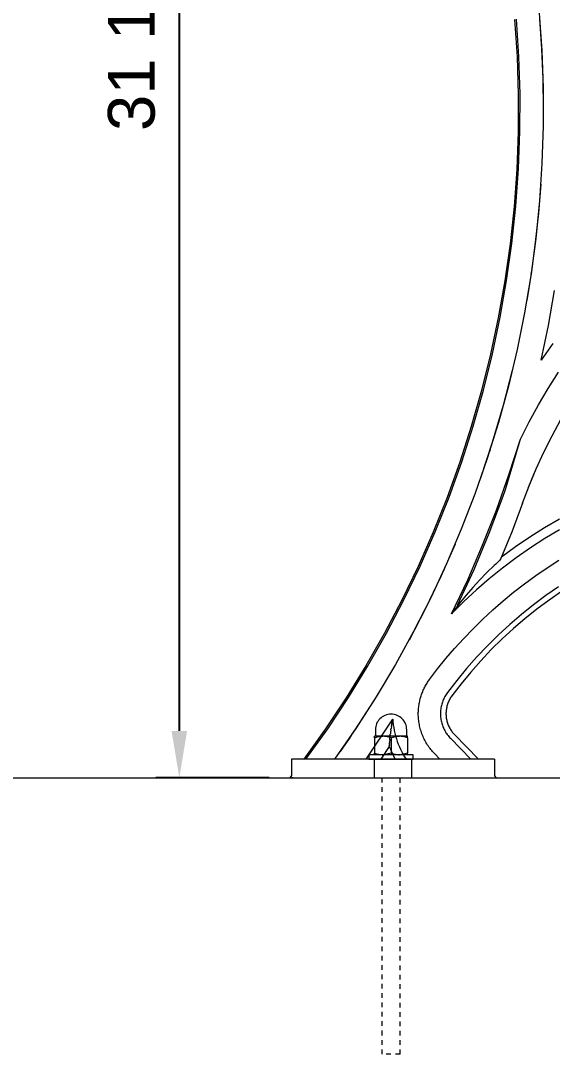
# Model space of a CAD drawing. Header units: inches. Extents: x -1 to 175, y 3 to 130.
# Drawn here: x 125.58 to 136.93, y 88.17 to 110.24 of the extents above; entities that cross this region are included whole.
import ezdxf

# ---------------------------------------------------------------- set-up
doc = ezdxf.new("R2010")
doc.units = ezdxf.units.IN
doc.header["$PDSIZE"] = -1
doc.linetypes.add('HIDDEN', pattern=[1.905, 1.27, -0.635])
for name, color, linetype, lineweight in [('ZANO_R', 7, 'Continuous', 0), ('ZANO_R_przerywana', 250, 'HIDDEN', 0), ('ZANO_W', 1, 'Continuous', 0)]:
    doc.layers.add(name, color=color, linetype=linetype, lineweight=lineweight)
doc.styles.get("Standard").update_dxf_attribs({"font": 'ARIALUNI.TTF'})
doc.dimstyles.new('amerykanie', dxfattribs={"dimtxt": 50, "dimasz": 50, "dimexe": 0.5, "dimexo": 0.5, "dimgap": 1, "dimtad": 1, "dimdec": 0, "dimzin": 0, "dimlunit": 5, "dimtxsty": 'Standard', "dimcen": 0.09, "dimclrd": 1, "dimclre": 1, "dimclrt": 1, "dimazin": 0, "dimtfac": 1, "dimtdec": 0, "dimtmove": 0, "dimatfit": 3, "dimfxl": 1, "dimtzin": 0, "dimarcsym": 1})

# ---------------------------------------------------------------- blocks, each defined once
blk = doc.blocks.new('*D367')
at = {"layer": 'Defpoints', "color": 0}
for p in [(128.964, 125.569), (131.715, 125.569), (131.379, 94.073)]:
    blk.add_point(p, dxfattribs=at)
at = {"layer": 'ZANO_W', "color": 1, "lineweight": -2}
for p, q in [((131.215, 125.569), (128.464, 125.569)), ((128.964, 95.073), (128.964, 124.569)), ((130.879, 94.073), (128.464, 94.073))]:
    blk.add_line(p, q, dxfattribs=at)
at = {"layer": 'ZANO_W', "color": 1}
for points in [[(129.13, 124.569), (128.797, 124.569), (128.964, 125.569)], [(128.797, 95.073), (129.13, 95.073), (128.964, 94.073)]]:
    blk.add_solid(points, dxfattribs=at)
at = {"layer": 'ZANO_W', "color": 1, "insert": (127.945, 109.821), "char_height": 1, "attachment_point": 5, "rotation": 90}
blk.add_mtext('31 1/2', dxfattribs=at)

msp = doc.modelspace()

# ---------------------------------------------------------------- linework, layer by layer
at = {"layer": 'ZANO_R'}
for p, q in [((136.64599, 110.40027), (136.70181, 109.59881)), ((136.12472, 110.25905), (136.17674, 109.46159)), ((136.21436, 109.47146), (136.16206, 110.2692)), ((136.65621, 110.27863), (136.69972, 109.63781)), ((136.23931, 108.6724), (136.21436, 109.47146)), ((136.69972, 109.63781), (136.72595, 108.99606)), ((136.70181, 109.59881), (136.73059, 108.79593)), ((136.17674, 109.46159), (136.20138, 108.66282)), ((136.72345, 109.08179), (136.72562, 109.00815)), ((136.72595, 108.99606), (136.73488, 108.35384)), ((136.20138, 108.66282), (136.19862, 107.86367)), ((136.23687, 107.87295), (136.23931, 108.6724)), ((136.73059, 108.79593), (136.73229, 107.99254)), ((136.73229, 107.99254), (136.70691, 107.18955)), ((136.19862, 107.86367), (136.16845, 107.06508)), ((136.20705, 107.07406), (136.23687, 107.87295)), ((136.16845, 107.06508), (136.11091, 106.268)), ((136.14989, 106.27665), (136.20705, 107.07406)), ((136.70691, 107.18955), (136.65448, 106.38787)), ((136.68145, 106.74884), (136.6313, 106.12434)), ((136.65448, 106.38787), (136.57505, 105.58841)), ((136.11091, 106.268), (136.02608, 105.47336)), ((136.06545, 105.48167), (136.14989, 106.27665)), ((136.64192, 106.24096), (136.63692, 106.18528)), ((136.6313, 106.12434), (136.56476, 105.50138)), ((136.57505, 105.58841), (136.46873, 104.79208)), ((136.56476, 105.50138), (136.48187, 104.88039)), ((136.02608, 105.47336), (135.91404, 104.6821)), ((135.95384, 104.69005), (136.06545, 105.48167)), ((136.48187, 104.88039), (136.38268, 104.26179)), ((136.48423, 104.89651), (136.47329, 104.82248)), ((135.91404, 104.6821), (135.77494, 103.89515)), ((135.81517, 103.90271), (135.95384, 104.69005)), ((136.46873, 104.79208), (136.33562, 103.99979)), ((136.84506, 103.72743), (136.97692, 104.47343)), ((136.33562, 103.99979), (136.17589, 103.21243)), ((135.77494, 103.89515), (135.60893, 103.11343)), ((135.64962, 103.12059), (135.81517, 103.90271)), ((136.6901, 102.98589), (136.84506, 103.72743)), ((136.93627, 103.34259), (136.6901, 102.98589)), ((135.60893, 103.11343), (135.41621, 102.33786)), ((135.45738, 102.34459), (135.64962, 103.12059)), ((136.17589, 103.21243), (135.9897, 102.43091)), ((136.07453, 102.7726), (135.87397, 101.99617)), ((136.8416, 102.38622), (137.06409, 102.73367)), ((135.9897, 102.43091), (135.77728, 101.65611)), ((135.41621, 102.33786), (135.197, 101.56935)), ((135.23868, 101.57564), (135.45738, 102.34459)), ((136.63107, 102.03139), (136.8416, 102.38622)), ((135.87397, 101.99617), (135.64741, 101.22692)), ((136.43275, 101.6696), (136.63107, 102.03139)), ((135.197, 101.56935), (134.95158, 100.80882)), ((134.99377, 100.81462), (135.23868, 101.57564)), ((135.77728, 101.65611), (135.53887, 100.8889)), ((136.24686, 101.30126), (136.43275, 101.6696)), ((136.92528, 101.37603), (137.1138, 101.72207)), ((136.00267, 100.53752), (136.24686, 101.30126)), ((136.74868, 101.02375), (136.92528, 101.37603)), ((135.64741, 101.22692), (135.39509, 100.46574)), ((135.93126, 100.22784), (136.2411, 101.28215)), ((135.53887, 100.8889), (135.27473, 100.13017)), ((135.59812, 101.07129), (135.57547, 101.00098)), ((136.58421, 100.66565), (136.74868, 101.02375)), ((134.95158, 100.80882), (134.68021, 100.05715)), ((134.72294, 100.06245), (134.99377, 100.81462)), ((136.43206, 100.30215), (136.58421, 100.66565)), ((136.56922, 100.63133), (136.58001, 100.65608)), ((135.73351, 99.78222), (136.00267, 100.53752)), ((136.41482, 100.25864), (136.55849, 100.60658)), ((135.88135, 100.08146), (135.93126, 100.22784)), ((136.29241, 99.93366), (136.43206, 100.30215)), ((134.68021, 100.05715), (134.38323, 99.31523)), ((134.4265, 99.31998), (134.72294, 100.06245)), ((135.27473, 100.13017), (134.98516, 99.38078)), ((135.58316, 99.29499), (135.88135, 100.08146)), ((135.43966, 99.03618), (135.73351, 99.78222)), ((136.29241, 99.93366), (136.06994, 99.33892)), ((137.08173, 99.5924), (136.76234, 99.40569)), ((134.38323, 99.31523), (134.06098, 98.58392)), ((134.10481, 98.58811), (134.4265, 99.31998)), ((134.98516, 99.38078), (134.6705, 98.64157)), ((136.06994, 99.33892), (135.83235, 98.75007)), ((136.76234, 99.40569), (136.44957, 99.20809)), ((137.08085, 99.36544), (136.76718, 99.17753)), ((135.25806, 98.51925), (135.58316, 99.29499)), ((136.44957, 99.20809), (136.14378, 98.99984)), ((136.76718, 99.17753), (136.46021, 98.97886)), ((134.85348, 99.06295), (134.54691, 98.36891)), ((135.12143, 98.3002), (135.43966, 99.03618)), ((136.14378, 98.99984), (135.84535, 98.78119)), ((136.46021, 98.97886), (136.16031, 98.76966)), ((135.74921, 98.65915), (135.7196, 98.63068)), ((135.77789, 98.68856), (135.74921, 98.65915)), ((135.80562, 98.71888), (135.77789, 98.68856)), ((135.83235, 98.75007), (135.80562, 98.71888)), ((136.16031, 98.76966), (135.86784, 98.5502)), ((136.81798, 98.55499), (137.06729, 98.7151)), ((134.06098, 98.58392), (133.71384, 97.8641)), ((133.75824, 97.86768), (134.10481, 98.58811)), ((134.6705, 98.64157), (134.33111, 97.91338)), ((134.61691, 98.5222), (134.59344, 98.47049)), ((134.90644, 97.75517), (135.25806, 98.51925)), ((135.5311, 98.4518), (135.37803, 98.29545)), ((135.68909, 98.60316), (135.5311, 98.4518)), ((135.86784, 98.5502), (135.58316, 98.32073)), ((135.7196, 98.63068), (135.68909, 98.60316)), ((136.57396, 98.38787), (136.81798, 98.55499)), ((134.54691, 98.36891), (134.21841, 97.68497)), ((134.77918, 97.57509), (135.12143, 98.3002)), ((135.37803, 98.29545), (135.23004, 98.1343)), ((135.58316, 98.32073), (135.3066, 98.08152)), ((136.10288, 98.03363), (136.3355, 98.21399)), ((136.3355, 98.21399), (136.57396, 98.38787)), ((135.3066, 98.08152), (135.0385, 97.83288)), ((135.23004, 98.1343), (135.08728, 97.96849)), ((135.87637, 97.84709), (136.10288, 98.03363)), ((137.06094, 98.14919), (136.7901, 97.9618)), ((137.12645, 98.05092), (136.85897, 97.86585)), ((133.71384, 97.8641), (133.34222, 97.15661)), ((133.3872, 97.15955), (133.75824, 97.86768)), ((134.33111, 97.91338), (133.96736, 97.19705)), ((135.0385, 97.83288), (134.77918, 97.57509)), ((134.9499, 97.7982), (134.91297, 97.75202)), ((135.08728, 97.96849), (134.9499, 97.7982)), ((135.65618, 97.65465), (135.87637, 97.84709)), ((136.7901, 97.9618), (136.5259, 97.76515)), ((136.85897, 97.86585), (136.59805, 97.67163)), ((134.21841, 97.68497), (133.8683, 97.01184)), ((134.19859, 97.64543), (134.16632, 97.58143)), ((134.91189, 97.75255), (134.77918, 97.57509)), ((134.90644, 97.75517), (134.91297, 97.75202)), ((135.44255, 97.45664), (135.65618, 97.65465)), ((136.26866, 97.55948), (136.01869, 97.34504)), ((136.5259, 97.76515), (136.26866, 97.55948)), ((136.59805, 97.67163), (136.344, 97.46852)), ((135.23565, 97.25339), (135.44255, 97.45664)), ((136.01869, 97.34504), (135.77628, 97.12208)), ((136.344, 97.46852), (136.09713, 97.25673)), ((133.34222, 97.15661), (132.94656, 96.46228)), ((132.99213, 96.46454), (133.3872, 97.15955)), ((133.96736, 97.19705), (133.57968, 96.49339)), ((135.03568, 97.04522), (135.23565, 97.25339)), ((135.77628, 97.12208), (135.54173, 96.89087)), ((136.09713, 97.25673), (135.85773, 97.03654)), ((134.84278, 96.83247), (135.03568, 97.04522)), ((135.54173, 96.89087), (135.31531, 96.65169)), ((135.85773, 97.03654), (135.62609, 96.8082)), ((134.65708, 96.61549), (134.84278, 96.83247)), ((135.62609, 96.8082), (135.40248, 96.57199)), ((132.94656, 96.46228), (132.52732, 95.78192)), ((132.57348, 95.78347), (132.99213, 96.46454)), ((133.57968, 96.49339), (133.16849, 95.80319)), ((134.4787, 96.39462), (134.65708, 96.61549)), ((135.31531, 96.65169), (135.0973, 96.40483)), ((135.40248, 96.57199), (135.18717, 96.32819)), ((134.30773, 96.1702), (134.4787, 96.39462)), ((135.0973, 96.40483), (134.88796, 96.15057)), ((135.18717, 96.32819), (134.98042, 96.07708)), ((134.19401, 95.98382), (134.20507, 96.00567)), ((134.20507, 96.00567), (134.21655, 96.02726)), ((134.21655, 96.02726), (134.22844, 96.04858)), ((134.22844, 96.04858), (134.24072, 96.06961)), ((134.24072, 96.06961), (134.25339, 96.09036)), ((134.25339, 96.09036), (134.26644, 96.1108)), ((134.26644, 96.1108), (134.27985, 96.13093)), ((134.27985, 96.13093), (134.29362, 96.15073)), ((134.29362, 96.15073), (134.30773, 96.1702)), ((134.88796, 96.15057), (134.68753, 95.88922)), ((134.98042, 96.07708), (134.78248, 95.81898)), ((132.52732, 95.78192), (132.085, 95.11634)), ((132.13175, 95.11713), (132.57348, 95.78347)), ((133.16849, 95.80319), (132.73428, 95.12724)), ((134.11436, 95.77757), (134.12136, 95.80118)), ((134.12136, 95.80118), (134.12884, 95.82465)), ((134.12884, 95.82465), (134.13678, 95.84796)), ((134.13678, 95.84796), (134.14519, 95.8711)), ((134.14519, 95.8711), (134.15406, 95.89407)), ((134.15406, 95.89407), (134.16339, 95.91683)), ((134.16339, 95.91683), (134.17316, 95.93939)), ((134.17316, 95.93939), (134.18337, 95.96172)), ((134.18337, 95.96172), (134.19401, 95.98382)), ((134.63298, 95.8041), (134.62117, 95.78173)), ((134.64554, 95.82605), (134.63298, 95.8041)), ((134.65883, 95.84758), (134.64554, 95.82605)), ((134.67283, 95.86864), (134.65883, 95.84758)), ((134.68753, 95.88922), (134.67283, 95.86864)), ((134.75776, 95.78305), (134.74634, 95.76447)), ((134.76981, 95.80123), (134.75776, 95.78305)), ((134.78248, 95.81898), (134.76981, 95.80123)), ((133.13056, 95.7421), (132.71432, 95.09734)), ((134.07309, 95.56117), (134.07573, 95.58539)), ((134.07573, 95.58539), (134.07885, 95.6096)), ((134.07885, 95.6096), (134.08246, 95.63378)), ((134.08246, 95.63378), (134.08656, 95.65793)), ((134.08656, 95.65793), (134.09115, 95.68202)), ((134.09115, 95.68202), (134.09623, 95.70605)), ((134.09623, 95.70605), (134.10179, 95.72999)), ((134.10179, 95.72999), (134.10783, 95.75384)), ((134.10783, 95.75384), (134.11436, 95.77757)), ((134.55015, 95.56634), (134.54635, 95.54133)), ((134.55479, 95.59121), (134.55015, 95.56634)), ((134.56026, 95.6159), (134.55479, 95.59121)), ((134.56655, 95.6404), (134.56026, 95.6159)), ((134.57366, 95.66468), (134.56655, 95.6404)), ((134.58158, 95.6887), (134.57366, 95.66468)), ((134.5903, 95.71244), (134.58158, 95.6887)), ((134.59981, 95.73588), (134.5903, 95.71244)), ((134.61011, 95.75898), (134.59981, 95.73588)), ((134.62117, 95.78173), (134.61011, 95.75898)), ((134.66931, 95.56153), (134.66553, 95.54005)), ((134.67383, 95.58287), (134.66931, 95.56153)), ((134.67907, 95.60404), (134.67383, 95.58287)), ((134.68504, 95.62502), (134.67907, 95.60404)), ((134.69172, 95.64578), (134.68504, 95.62502)), ((134.69911, 95.66631), (134.69172, 95.64578)), ((134.7072, 95.68656), (134.69911, 95.66631)), ((134.71597, 95.70653), (134.7072, 95.68656)), ((134.72543, 95.72619), (134.71597, 95.70653)), ((134.73556, 95.74551), (134.72543, 95.72619)), ((134.74634, 95.76447), (134.73556, 95.74551)), ((134.06714, 95.44045), (134.06737, 95.4645)), ((134.06748, 95.41165), (134.06714, 95.44045)), ((134.06737, 95.4645), (134.06808, 95.48861)), ((134.0685, 95.38275), (134.06748, 95.41165)), ((134.06808, 95.48861), (134.06927, 95.51277)), ((134.0702, 95.35376), (134.0685, 95.38275)), ((134.06927, 95.51277), (134.07094, 95.53696)), ((134.07261, 95.3247), (134.0702, 95.35376)), ((134.07094, 95.53696), (134.07309, 95.56117)), ((134.54, 95.46574), (134.53958, 95.44045)), ((134.53958, 95.44045), (134.54, 95.41525)), ((134.54127, 95.49101), (134.54, 95.46574)), ((134.54, 95.41525), (134.54126, 95.39008)), ((134.54126, 95.39008), (134.54336, 95.36497)), ((134.54339, 95.51621), (134.54127, 95.49101)), ((134.54336, 95.36497), (134.5463, 95.33994)), ((134.54635, 95.54133), (134.54339, 95.51621)), ((134.65782, 95.45321), (134.65775, 95.43139)), ((134.65775, 95.43139), (134.65844, 95.40959)), ((134.65863, 95.475), (134.65782, 95.45321)), ((134.65844, 95.40959), (134.65987, 95.38783)), ((134.66018, 95.49676), (134.65863, 95.475)), ((134.65987, 95.38783), (134.66204, 95.36612)), ((134.66248, 95.51845), (134.66018, 95.49676)), ((134.66204, 95.36612), (134.66496, 95.34451)), ((134.66553, 95.54005), (134.66248, 95.51845)), ((134.66496, 95.34451), (134.66862, 95.32301)), ((132.73428, 95.12724), (132.27753, 94.46632)), ((132.7409, 95.13718), (132.69247, 95.06473)), ((132.77309, 95.18567), (132.74104, 95.1374)), ((133.2402, 94.89276), (133.5197, 95.3252)), ((133.48383, 95.11669), (133.48436, 95.1204)), ((133.49133, 95.16668), (133.48436, 95.1204)), ((133.49132, 95.16668), (133.49257, 95.17464)), ((133.49272, 95.17546), (133.49259, 95.17464)), ((133.4927, 95.17546), (133.49368, 95.18155)), ((133.49415, 95.18437), (133.49369, 95.18155)), ((133.49413, 95.18437), (133.4948, 95.18849)), ((133.49562, 95.19342), (133.49482, 95.18849)), ((133.4956, 95.19343), (133.49594, 95.19546)), ((133.49714, 95.20261), (133.49596, 95.19545)), ((133.49712, 95.20262), (133.49827, 95.20947)), ((133.49871, 95.21195), (133.49829, 95.20947)), ((133.49869, 95.21195), (133.49947, 95.21652)), ((133.50033, 95.22144), (133.49949, 95.21651)), ((133.50031, 95.22144), (133.50068, 95.22359)), ((133.502, 95.23107), (133.5007, 95.22359)), ((133.50198, 95.23107), (133.50316, 95.23781)), ((133.50372, 95.24086), (133.50318, 95.23781)), ((133.5037, 95.24086), (133.50443, 95.24496)), ((133.5055, 95.25081), (133.50445, 95.24496)), ((133.50548, 95.25081), (133.50703, 95.25933)), ((133.5153, 95.30304), (133.50704, 95.25933)), ((133.51529, 95.30304), (133.51674, 95.3104)), ((133.51746, 95.31403), (133.51674, 95.3104)), ((133.51746, 95.31403), (133.5197, 95.3252)), ((133.5197, 95.3252), (133.5247, 95.26437)), ((133.5247, 95.26437), (133.53178, 95.20374)), ((133.53178, 95.20374), (133.54094, 95.1434)), ((133.54094, 95.1434), (133.55217, 95.08341)), ((134.07572, 95.29562), (134.07261, 95.3247)), ((134.07953, 95.26652), (134.07572, 95.29562)), ((134.08405, 95.23744), (134.07953, 95.26652)), ((134.08928, 95.2084), (134.08405, 95.23744)), ((134.09522, 95.17942), (134.08928, 95.2084)), ((134.10188, 95.15054), (134.09522, 95.17942)), ((134.10924, 95.12178), (134.10188, 95.15054)), ((134.11731, 95.09316), (134.10924, 95.12178)), ((134.5463, 95.33994), (134.55008, 95.31502)), ((134.55008, 95.31502), (134.55468, 95.29024)), ((134.55468, 95.29024), (134.56011, 95.26563)), ((134.56011, 95.26563), (134.56636, 95.24122)), ((134.56636, 95.24122), (134.57342, 95.21702)), ((134.57342, 95.21702), (134.58128, 95.19308)), ((134.58128, 95.19308), (134.58994, 95.16941)), ((134.58994, 95.16941), (134.59938, 95.14604)), ((134.59938, 95.14604), (134.6096, 95.12301)), ((134.6096, 95.12301), (134.62058, 95.10032)), ((134.66862, 95.32301), (134.67301, 95.30164)), ((134.67301, 95.30164), (134.67813, 95.28044)), ((134.67813, 95.28044), (134.68398, 95.25942)), ((134.68398, 95.25942), (134.69054, 95.23862)), ((134.69054, 95.23862), (134.69781, 95.21806)), ((134.69781, 95.21806), (134.70578, 95.19775)), ((134.70578, 95.19775), (134.71444, 95.17774)), ((134.71444, 95.17774), (134.72378, 95.15803)), ((134.72378, 95.15803), (134.73379, 95.13865)), ((134.73379, 95.13865), (134.74447, 95.11962)), ((132.085, 95.11634), (131.62011, 94.46632)), ((131.66746, 94.46632), (132.13175, 95.11713)), ((132.71432, 95.09734), (132.27753, 94.46632)), ((132.59453, 94.91992), (132.5454, 94.84814)), ((132.64355, 94.99211), (132.59465, 94.9201)), ((132.69234, 95.06452), (132.64367, 94.99229)), ((133.45871, 94.89938), (133.45863, 94.89843)), ((133.45871, 94.89938), (133.45907, 94.90333)), ((133.45913, 94.90409), (133.45907, 94.90333)), ((133.45913, 94.90409), (133.45951, 94.90829)), ((133.45957, 94.90889), (133.45951, 94.90829)), ((133.45957, 94.90889), (133.45997, 94.91331)), ((133.46002, 94.91377), (133.45997, 94.91331)), ((133.46002, 94.91377), (133.46044, 94.91838)), ((133.46048, 94.91872), (133.46044, 94.91838)), ((133.46048, 94.91872), (133.46464, 94.96097)), ((133.46468, 94.96131), (133.46464, 94.96097)), ((133.46467, 94.96131), (133.46522, 94.96653)), ((133.46527, 94.96702), (133.46522, 94.96653)), ((133.46527, 94.96702), (133.46581, 94.97214)), ((133.46588, 94.97281), (133.46581, 94.97214)), ((133.46588, 94.97281), (133.46642, 94.97781)), ((133.46652, 94.97869), (133.46642, 94.97781)), ((133.46651, 94.97869), (133.46704, 94.98352)), ((133.46716, 94.98467), (133.46704, 94.98352)), ((133.46716, 94.98467), (133.46767, 94.98928)), ((133.46783, 94.99073), (133.46767, 94.98928)), ((133.46783, 94.99073), (133.46832, 94.9951)), ((133.46852, 94.99688), (133.46832, 94.9951)), ((133.46852, 94.99688), (133.46898, 95.00096)), ((133.46923, 95.00313), (133.46898, 95.00096)), ((133.46923, 95.00313), (133.46966, 95.00686)), ((133.46996, 95.00947), (133.46966, 95.00686)), ((133.46996, 95.00947), (133.47035, 95.01282)), ((133.47071, 95.0159), (133.47034, 95.01282)), ((133.47071, 95.0159), (133.47105, 95.01881)), ((133.47148, 95.02243), (133.47105, 95.01881)), ((133.47148, 95.02243), (133.47177, 95.02485)), ((133.47227, 95.02906), (133.47177, 95.02485)), ((133.47227, 95.02906), (133.4725, 95.03094)), ((133.47309, 95.03579), (133.4725, 95.03094)), ((133.47309, 95.03579), (133.47324, 95.03706)), ((133.47393, 95.04261), (133.47324, 95.03706)), ((133.47393, 95.04261), (133.47401, 95.04323)), ((133.47479, 95.04954), (133.47401, 95.04323)), ((133.47479, 95.04954), (133.47557, 95.0557)), ((133.47568, 95.05657), (133.47557, 95.0557)), ((133.47569, 95.05657), (133.47638, 95.06199)), ((133.4766, 95.06371), (133.47638, 95.06199)), ((133.4766, 95.06371), (133.4772, 95.06833)), ((133.47755, 95.07095), (133.4772, 95.06833)), ((133.47755, 95.07095), (133.47804, 95.0747)), ((133.47852, 95.07829), (133.47804, 95.0747)), ((133.47852, 95.07829), (133.47889, 95.08111)), ((133.47952, 95.08575), (133.47889, 95.08111)), ((133.47952, 95.08575), (133.47976, 95.08756)), ((133.48055, 95.09332), (133.47976, 95.08756)), ((133.48055, 95.09332), (133.48247, 95.10715)), ((133.4827, 95.10879), (133.48247, 95.10715)), ((133.4827, 95.10879), (133.48341, 95.11376)), ((133.48383, 95.11669), (133.48341, 95.11376)), ((133.55217, 95.08341), (133.56545, 95.02383)), ((133.56545, 95.02383), (133.58077, 94.96475)), ((133.58077, 94.96475), (133.5981, 94.90623)), ((133.5981, 94.90623), (133.61744, 94.84833)), ((134.12608, 95.06471), (134.11731, 95.09316)), ((134.13555, 95.03646), (134.12608, 95.06471)), ((134.14571, 95.00843), (134.13555, 95.03646)), ((134.15655, 94.98065), (134.14571, 95.00843)), ((134.16806, 94.95314), (134.15655, 94.98065)), ((134.18023, 94.92592), (134.16806, 94.95314)), ((134.19305, 94.89902), (134.18023, 94.92592)), ((134.62058, 95.10032), (134.63232, 95.07802)), ((134.63232, 95.07802), (134.64479, 95.05612)), ((134.64479, 95.05612), (134.65799, 95.03465)), ((134.65799, 95.03465), (134.67189, 95.01363)), ((134.67189, 95.01363), (134.6865, 94.99309)), ((134.6865, 94.99309), (134.70177, 94.97305)), ((134.70177, 94.97305), (134.71771, 94.95352)), ((134.71771, 94.95352), (134.7343, 94.93455)), ((134.7343, 94.93455), (134.7515, 94.91613)), ((134.74447, 95.11962), (134.75578, 95.10098)), ((134.7515, 94.91613), (135.18613, 94.46632)), ((134.75578, 95.10098), (134.76773, 95.08273)), ((134.76773, 95.08273), (134.7803, 95.0649)), ((134.7803, 95.0649), (134.79347, 95.04751)), ((134.79347, 95.04751), (134.80723, 95.03059)), ((134.80723, 95.03059), (134.82156, 95.01415)), ((134.82156, 95.01415), (134.83644, 94.9982)), ((134.83644, 94.9982), (135.35034, 94.46634)), ((132.44616, 94.70482), (132.39634, 94.63371)), ((132.49584, 94.77628), (132.44625, 94.70495)), ((132.5453, 94.84798), (132.49594, 94.77642)), ((132.95163, 94.46632), (133.2402, 94.89276)), ((133.44748, 94.74002), (133.2636, 94.46632)), ((133.44748, 94.74002), (133.44749, 94.7401)), ((133.44748, 94.74002), (133.46982, 94.68375)), ((133.4475, 94.74029), (133.44749, 94.7402)), ((133.44749, 94.74014), (133.44749, 94.7402)), ((133.44749, 94.74014), (133.44749, 94.7401)), ((133.44753, 94.74093), (133.4475, 94.74043)), ((133.4475, 94.74029), (133.4475, 94.74043)), ((133.44753, 94.74093), (133.44754, 94.74115)), ((133.44756, 94.74151), (133.44754, 94.74115)), ((133.44756, 94.74151), (133.44757, 94.74165)), ((133.44758, 94.74196), (133.44757, 94.74165)), ((133.44758, 94.74196), (133.4476, 94.74224)), ((133.44761, 94.74248), (133.4476, 94.74224)), ((133.44761, 94.74248), (133.44772, 94.74456)), ((133.44776, 94.74516), (133.44772, 94.74456)), ((133.44775, 94.74516), (133.44777, 94.74551)), ((133.4478, 94.74598), (133.44777, 94.74551)), ((133.4478, 94.74598), (133.44783, 94.74656)), ((133.44785, 94.74687), (133.44783, 94.74656)), ((133.44785, 94.74687), (133.44789, 94.74769)), ((133.44801, 94.74989), (133.44789, 94.74769)), ((133.44801, 94.74989), (133.44803, 94.75023)), ((133.44807, 94.75102), (133.44803, 94.75023)), ((133.44807, 94.75102), (133.44811, 94.75163)), ((133.44814, 94.75222), (133.44811, 94.75163)), ((133.44814, 94.75222), (133.44819, 94.75312)), ((133.44836, 94.75617), (133.44819, 94.75312)), ((133.44836, 94.75617), (133.44837, 94.75637)), ((133.44844, 94.75761), (133.44837, 94.75637)), ((133.44844, 94.75761), (133.44847, 94.75812)), ((133.44853, 94.75911), (133.44847, 94.75812)), ((133.44853, 94.75911), (133.44995, 94.78302)), ((133.45003, 94.78439), (133.44995, 94.78302)), ((133.45003, 94.78439), (133.45012, 94.78579)), ((133.45018, 94.78678), (133.45012, 94.78579)), ((133.45018, 94.78678), (133.4503, 94.78863)), ((133.45034, 94.78924), (133.4503, 94.78863)), ((133.45034, 94.78924), (133.45049, 94.79156)), ((133.45067, 94.79435), (133.45049, 94.79156)), ((133.45066, 94.79435), (133.45068, 94.79456)), ((133.45084, 94.79701), (133.45068, 94.79456)), ((133.45084, 94.79701), (133.45088, 94.79765)), ((133.45102, 94.79973), (133.45088, 94.79765)), ((133.45102, 94.79973), (133.45109, 94.80081)), ((133.4512, 94.80251), (133.45109, 94.80081)), ((133.4512, 94.80251), (133.4513, 94.80405)), ((133.45139, 94.80537), (133.4513, 94.80405)), ((133.45139, 94.80537), (133.45152, 94.80736)), ((133.45341, 94.8341), (133.45153, 94.80736)), ((133.45341, 94.8341), (133.4536, 94.83659)), ((133.45367, 94.83764), (133.4536, 94.83659)), ((133.45367, 94.83764), (133.45389, 94.84058)), ((133.45608, 94.8685), (133.45389, 94.84058)), ((133.45608, 94.8685), (133.45623, 94.87037)), ((133.45643, 94.87268), (133.45623, 94.87037)), ((133.45643, 94.87268), (133.45661, 94.87488)), ((133.45678, 94.87694), (133.45661, 94.87488)), ((133.45678, 94.87694), (133.45699, 94.87947)), ((133.45714, 94.88128), (133.45699, 94.87947)), ((133.45714, 94.88128), (133.45738, 94.88411)), ((133.45752, 94.88569), (133.45738, 94.88411)), ((133.45752, 94.88569), (133.45779, 94.88882)), ((133.45791, 94.89017), (133.45779, 94.88882)), ((133.45791, 94.89017), (133.4582, 94.8936)), ((133.4583, 94.89474), (133.4582, 94.8936)), ((133.4583, 94.89474), (133.45863, 94.89843)), ((133.46982, 94.68375), (133.49386, 94.6282)), ((133.61744, 94.84833), (133.63875, 94.79114)), ((133.63875, 94.79114), (133.66201, 94.73471)), ((133.66201, 94.73471), (133.68719, 94.67911)), ((133.68719, 94.67911), (133.71427, 94.62441)), ((134.20651, 94.87247), (134.19305, 94.89902)), ((134.22059, 94.84628), (134.20651, 94.87247)), ((134.23529, 94.82048), (134.22059, 94.84628)), ((134.25057, 94.79509), (134.23529, 94.82048)), ((134.26643, 94.77012), (134.25057, 94.79509)), ((134.28285, 94.7456), (134.26643, 94.77012)), ((134.2998, 94.72154), (134.28285, 94.7456)), ((134.31728, 94.69797), (134.2998, 94.72154)), ((134.33526, 94.67489), (134.31728, 94.69797)), ((131.36088, 94.46632), (131.36088, 94.12335)), ((133.13333, 94.46632), (131.3609, 94.46632)), ((133.23176, 94.46632), (133.13333, 94.46632)), ((133.13333, 94.07262), (133.13333, 94.46632)), ((133.82069, 94.46632), (133.23176, 94.46632)), ((133.49386, 94.6282), (133.5196, 94.57341)), ((133.5196, 94.57341), (133.54701, 94.51943)), ((133.54701, 94.51943), (133.57605, 94.46632)), ((133.71427, 94.62441), (133.7432, 94.57066)), ((133.7432, 94.57066), (133.77397, 94.51795)), ((133.77397, 94.51795), (133.80652, 94.46632)), ((133.91912, 94.46632), (133.82069, 94.46632)), ((133.91912, 94.46632), (133.91912, 94.07262)), ((135.69155, 94.46632), (133.91912, 94.46632)), ((134.35371, 94.65233), (134.33526, 94.67489)), ((134.37263, 94.63029), (134.35371, 94.65233)), ((134.39198, 94.6088), (134.37263, 94.63029)), ((134.41175, 94.58785), (134.39198, 94.6088)), ((134.52918, 94.46632), (134.41175, 94.58785)), ((135.69158, 94.46632), (135.69158, 94.11318)), ((131.32168, 94.07262), (131.3698, 94.07262)), ((131.36086, 94.12333), (131.3217, 94.07264)), ((131.36089, 94.12331), (131.36088, 94.12335)), ((131.3698, 94.07262), (131.37849, 94.08386)), ((131.3698, 94.07262), (131.37903, 94.07262)), ((131.37849, 94.08386), (131.37903, 94.07262)), ((131.37903, 94.07262), (133.13333, 94.07262)), ((133.13333, 94.07262), (133.23176, 94.07262)), ((133.23176, 94.07262), (133.82069, 94.07262)), ((133.82069, 94.07262), (133.91912, 94.07262)), ((133.91912, 94.07262), (135.68617, 94.07262)), ((135.68617, 94.07262), (135.73077, 94.07262)), ((135.69159, 94.11317), (135.73075, 94.07264))]:
    msp.add_line(p, q, dxfattribs=at)
msp.add_lwpolyline([(-0.61164, 94.07262), (174.97811, 94.07262)], dxfattribs=at)
at = {"layer": 'ZANO_R_przerywana'}
for p, q in [((133.13067, 94.9268), (133.13067, 94.95845)), ((133.30783, 94.95845), (133.13067, 94.95845)), ((133.13067, 94.9268), (133.13067, 94.59639)), ((133.15036, 95.09624), (133.15036, 94.96829)), ((133.66216, 94.95845), (133.30783, 94.95845)), ((133.485, 94.9268), (133.485, 94.59639)), ((133.83933, 94.95845), (133.66216, 94.95845)), ((133.81964, 94.96829), (133.81964, 95.09624)), ((133.83933, 94.9268), (133.83933, 94.95845)), ((133.83933, 94.9268), (133.83933, 94.59639)), ((133.01256, 94.56475), (133.01256, 94.46632)), ((133.95744, 94.56475), (133.01256, 94.56475)), ((133.13067, 94.56475), (133.13067, 94.59639)), ((133.83933, 94.56475), (133.83933, 94.59639)), ((133.95744, 94.46632), (133.95744, 94.56475))]:
    msp.add_line(p, q, dxfattribs=at)
at = {"layer": 'ZANO_R_przerywana', "ltscale": 0.05}
for p, q in [((133.28815, 94.07262), (133.28815, 88.16712)), ((133.68185, 88.16712), (133.68185, 94.07262)), ((133.68185, 88.16712), (133.28815, 88.16712))]:
    msp.add_line(p, q, dxfattribs=at)
at = {"layer": 'ZANO_R_przerywana', "flags": 128}
for points in [[(133.13067, 94.9268), (133.21747, 94.94976), (133.30783, 94.95845)], [(133.485, 94.9268), (133.5718, 94.94976), (133.66216, 94.95845)], [(133.485, 94.59639), (133.3982, 94.57343), (133.30783, 94.56475)], [(133.83933, 94.59639), (133.75253, 94.57343), (133.66216, 94.56475)]]:
    msp.add_lwpolyline(points, dxfattribs=at)
at = {"layer": 'ZANO_R_przerywana'}
for points in [[(133.01256, 94.46632), (133.95744, 94.46632)], [(133.28815, 94.07262), (133.68185, 94.07262)]]:
    msp.add_lwpolyline(points, dxfattribs=at)
for centre, radius, start, end in [((133.485, 95.09624), 0.33465, 0, 180), ((133.14051, 94.96829), 0.00984, 270, 0), ((133.3033, 94.42137), 0.53709, 70.226911, 89.51668), ((133.65763, 94.42137), 0.53709, 70.226929, 89.516663), ((133.82949, 94.96829), 0.00984, 180, 270), ((133.31237, 95.10185), 0.53712, 250.227875, 269.516419), ((133.6667, 95.10185), 0.53713, 250.227928, 269.516399)]:
    msp.add_arc(centre, radius, start, end, dxfattribs=at)

# ---------------------------------------------------------------- dimensions: what is measured, and where the dimension line sits
at = {"layer": 'ZANO_W'}
dim = msp.add_linear_dim(base=(128.96372, 125.56862), p1=(131.37876, 94.07262), p2=(131.71538, 125.56862), angle=90, dimstyle='amerykanie', override={"dimtxt": 1, "dimasz": 1, "dimgap": 0.5, "dimdec": 4, "dimaunit": 1, "dimadec": 1, "dimtdec": 4, "dimtmove": 1, "dimfrac": 2}, dxfattribs=at)
dim.commit()
dim.dimension.update_dxf_attribs({"geometry": '*D367', "text_midpoint": (127.94462, 109.82062)})

doc.saveas('drawing.dxf')
